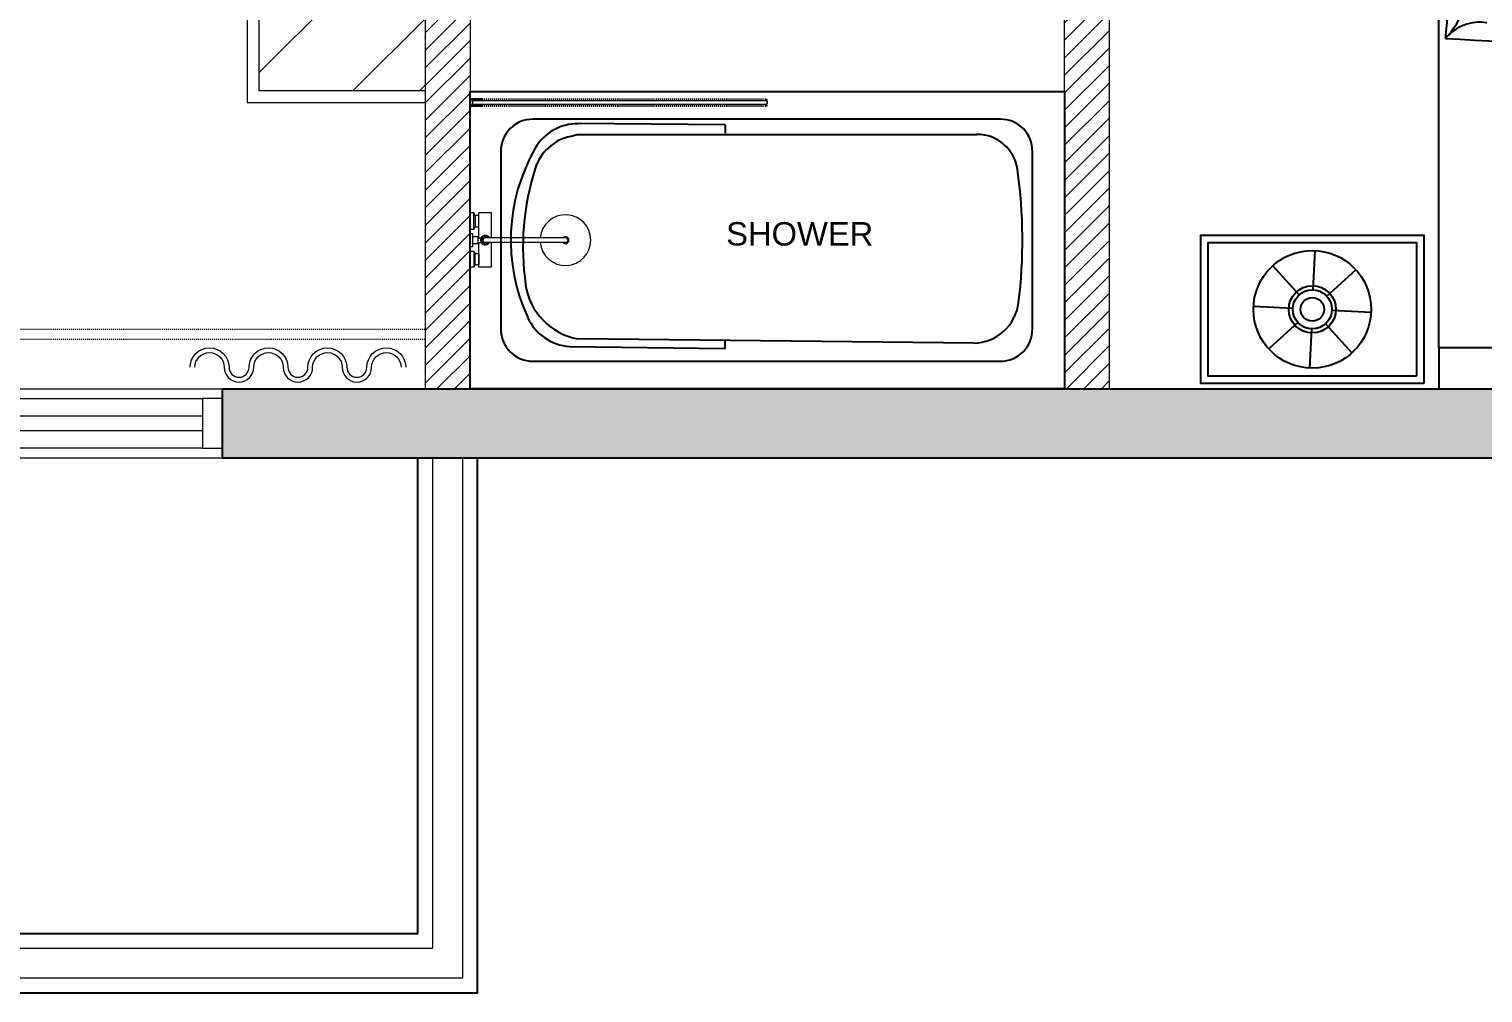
# Model space of a CAD drawing. Header units: inches. Extents: x 0 to 2865, y 0 to 4378.
# Drawn here: x 1622.8 to 1769.5, y 3561.7 to 3659 of the extents above; entities that cross this region are included whole.
import ezdxf

# ---------------------------------------------------------------- set-up
doc = ezdxf.new("R2010")
doc.units = ezdxf.units.IN
doc.linetypes.add('HIDDEN', pattern=[0.375, 0.25, -0.125])
for name, color, linetype, lineweight in [('A-WALL', 113, 'Continuous', 9), ('I-DOOR', 6, 'Continuous', 20), ('I-FIXTURE', 8, 'Continuous', 5), ('l-FIXTURE', 7, 'Continuous', 5)]:
    doc.layers.add(name, color=color, linetype=linetype, lineweight=lineweight)
for name, color, linetype in [('A-WALL-EXTR', 2, 'Continuous'), ('I-FURN', 8, 'Continuous'), ('I-GLAZ', 6, 'Continuous'), ('TTEXT', 7, 'Continuous'), ('WALL', 4, 'Continuous')]:
    doc.layers.add(name, color=color, linetype=linetype)
doc.styles.add('A-ARCH-B01FL$0$Annotative', font='arial.ttf')

# ---------------------------------------------------------------- blocks, each defined once
blk = doc.blocks.new('BED')
at = {"layer": 'I-FURN', "transparency": 33554687}
h = blk.add_hatch(color=256, dxfattribs=at)
edge = h.paths.add_edge_path()
edge.add_ellipse((-40.13, -5.18), major_axis=(15.58, 15.58), ratio=1, start_angle=281.6339, end_angle=315.0978, ccw=False)
edge.add_ellipse((-79.49, 6.58), major_axis=(-44.19, 44.19), ratio=1, start_angle=202.5392, end_angle=214.1925)
h = blk.add_hatch(color=256, dxfattribs=at)
edge = h.paths.add_edge_path()
edge.add_ellipse((82.84, -25.5), major_axis=(-44.19, 44.19), ratio=1, start_angle=30.3183, end_angle=41.9715)
edge.add_ellipse((42.26, -19.18), major_axis=(-15.58, 15.58), ratio=1, start_angle=19.413, end_angle=52.8769, ccw=False)
for p, q in [((-42.84, -6.03), (-43.03, -2.08)), ((42.84, -6.03), (43.03, -2.08)), ((-44.21, -6.68), (-47.14, -4.01)), ((-41.42, -6.55), (-38.75, -3.62)), ((41.42, -6.55), (38.75, -3.62)), ((44.21, -6.68), (47.14, -4.01)), ((-44.73, -8.1), (-48.68, -8.29)), ((-40.77, -7.92), (-36.82, -7.73)), ((40.77, -7.92), (36.82, -7.73)), ((44.73, -8.1), (48.68, -8.29)), ((-44.08, -9.47), (-46.75, -12.4)), ((-42.66, -9.99), (-42.47, -13.94)), ((-41.29, -9.34), (-38.36, -12.01)), ((41.29, -9.34), (38.36, -12.01)), ((42.66, -9.99), (42.47, -13.94)), ((44.08, -9.47), (46.75, -12.4)), ((29.3, -76.57), (-29.54, -76.57))]:
    blk.add_line(p, q, dxfattribs=at)
for points in [[(30, 0), (-30, 0), (-30, -4.13), (30, -4.13)], [(-31.5, -0.51), (-54, -0.51), (-54, -15.51), (-31.5, -15.51)], [(-32.25, -1.26), (-53.25, -1.26), (-53.25, -14.76), (-32.25, -14.76)], [(31.5, -0.51), (54, -0.51), (54, -15.51), (31.5, -15.51)], [(32.25, -1.26), (53.25, -1.26), (53.25, -14.76), (32.25, -14.76)], [(30, -77.59), (-30, -77.59), (-30, -4.13), (30, -4.13)], [(30, -77.59), (-30, -77.59), (-30, -80), (30, -80)]]:
    blk.add_lwpolyline(points, close=True, dxfattribs=at)
for centre, radius in [((-42.75, -8.01), 5.94), ((42.75, -8.01), 5.94), ((-42.75, -8.01), 2.38), ((42.75, -8.01), 2.38), ((-42.75, -8.01), 1.98), ((-42.75, -8.01), 1.19), ((42.75, -8.01), 1.98), ((42.75, -8.01), 1.19)]:
    blk.add_circle(centre, radius, dxfattribs=at)
for centre, radius, start, end in [((-79.49, 6.58), 62.5, 337.5392, 349.1925), ((-40.13, -5.18), 22.04, 326.6339, 0.0978), ((14.3, 61.58), 74.17, 244.1051, 262.6266), ((-9.5, 0.28), 10.17, 212.2423, 234.7327), ((-23.51, -8.4), 6.32, 354.5069, 31.0012), ((-65.59, -2.69), 62.5, 352.8724, 356.9715), ((-8.1, -9.95), 6.32, 2.286, 38.7802), ((-25.01, -9.01), 22.04, 355.9242, 7.8769), ((6.92, 6.05), 15.72, 230.0101, 270.4111), ((4.61, 0.55), 10.17, 220.0213, 242.5118), ((-56.74, -2.69), 62.5, 353.5973, 356.9715), ((22.05, 28.67), 38.33, 244.7014, 270.492), ((1.73, -9.15), 5.05, 2.286, 38.7802), ((-16.16, -9.01), 22.04, 358.3009, 7.8769), ((13.46, 0.55), 10.17, 220.0213, 242.5118), ((1.61, -1.07), 10.17, 279.7781, 302.2685), ((10.52, -14.93), 6.32, 123.5096, 160.0039), ((26.91, -19.18), 22.04, 154.413, 168.0487), ((67.5, -25.5), 62.5, 165.3183, 170.1577), ((16.95, -1.07), 10.17, 279.7781, 302.2685), ((25.87, -14.93), 6.32, 123.5096, 160.0039), ((42.26, -19.18), 22.04, 154.413, 187.8769), ((82.84, -25.5), 62.5, 165.3183, 176.9715), ((0.57, -2.72), 10.17, 271.999, 294.4894), ((7.52, -17.67), 6.32, 115.7306, 152.2248), ((23.19, -24.1), 22.04, 146.6339, 160.1772), ((62.54, -35.85), 62.5, 157.5392, 161.6055), ((-24.47, -11.61), 6.32, 295.7306, 332.2248), ((-13.84, 10.05), 31.25, 297.0966, 308.7499), ((-2.68, -7.19), 11.02, 286.1913, 319.6552), ((2.61, -13.81), 3.16, 314.0643, 350.5585), ((10.75, -15.05), 5.08, 171.7997, 194.2901), ((18.73, -9.54), 13.86, 200.218, 230.5721), ((-48.56, -18.69), 31.25, 354.1734, 5.8266), ((-28.02, -18.69), 11.02, 343.268, 16.732), ((-14.13, -11.69), 5.08, 228.8764, 251.3668), ((-19.6, -17.85), 3.16, 11.141, 47.6353), ((-11.94, 7.71), 23.88, 256.6069, 279.7033), ((-11.26, -12), 5.08, 288.6332, 311.1236), ((-5.79, -18.16), 3.16, 132.3647, 168.859), ((2.64, -19), 11.02, 163.268, 179.5281), ((23.18, -19), 31.25, 174.1734, 179.4593), ((-17.51, -26.55), 10.17, 91.999, 114.4894), ((-31.25, -90.86), 74.17, 79.1742, 82.6266), ((-25.56, 7.2), 31.25, 297.0966, 308.7499), ((-14.4, -10.04), 11.02, 286.1913, 319.6552), ((-9.12, -16.66), 3.16, 314.0643, 350.5585), ((-0.97, -17.9), 5.08, 171.7997, 194.2901), ((6.49, -13.28), 13.08, 197.3007, 228.5458), ((1.2, -14.72), 3.16, 255.288, 291.7822), ((-8.26, -27.58), 13.08, 17.3007, 48.5458), ((-1, -22.66), 5.08, 51.5564, 74.0468), ((4.53, -54.73), 36.21, 63.9514, 83.9304), ((25.35, -18.25), 6.32, 182.286, 218.7802), ((-19.6, -19.53), 3.16, 312.3647, 348.859), ((-10.53, -17.57), 3.16, 255.288, 291.7822), ((6.56, -20.88), 6.32, 174.5069, 211.0012), ((23.19, -24.1), 22.04, 166.949, 180.0978), ((62.54, -35.85), 62.5, 165.0044, 169.1925), ((24.82, -51.29), 34.43, 115.6293, 126.7306), ((13.11, -31.94), 12.12, 105.2314, 137.1285), ((8.97, -24.56), 4.43, 77.5797, 108.3696), ((11.53, -13.48), 6.94, 237.3977, 256.6296), ((12.64, -28.74), 10.17, 40.0213, 62.5118), ((-14.13, -25.69), 5.08, 108.6332, 131.1236), ((-13.35, -51.74), 30.16, 84.0152, 97.8431), ((-19.99, -30.43), 13.08, 17.3007, 48.5458), ((-12.73, -25.51), 5.08, 51.5564, 74.0468), ((-7.45, -29.56), 10.17, 32.2423, 54.7327), ((-0.8, -22.96), 5.08, 351.7997, 14.2901), ((7.34, -24.21), 3.16, 134.0643, 170.5585), ((12.06, -50.91), 31.25, 117.0966, 128.7499), ((0.9, -33.67), 11.02, 106.1913, 139.6552), ((-2.98, -26.15), 3.16, 75.288, 111.7822), ((-0.78, -18.2), 5.08, 231.5564, 254.0468), ((-31.25, -90.86), 74.17, 64.1051, 67.6387), ((-12.53, -25.81), 5.08, 351.7997, 14.2901), ((-4.38, -27.06), 3.16, 134.0643, 170.5585), ((5.96, -411.18), 376.54, 86.4465, 93.5535), ((3.47, -62.06), 33.87, 127.987, 167.0502), ((1.94, -44.92), 21.54, 153.6783, 206.3217), ((10.48, -44.92), 29.44, 161.0672, 198.9328), ((25.83, -32.51), 4.49, 261.0708, 320.5971), ((35.82, -41.51), 8.95, 136.6816, 182.5314), ((230.76, -55.97), 202.51, 174.1611, 185.8389), ((-14.95, -44.63), 8.03, 165.8231, 226.3796), ((-25.1, -54.75), 5.12, 39.2186, 124.8104), ((-23.46, -63.83), 11.17, 56.9972, 123.0028), ((-23.46, -67.74), 14.6, 65.3784, 114.6216), ((-90.92, -65.52), 62.37, 349.796, 10.204)]:
    blk.add_arc(centre, radius, start, end, dxfattribs=at)
blk = doc.blocks.new('SW28-Plan')
at = {"layer": 'I-FIXTURE', "linetype": 'ByBlock', "lineweight": 5}
for p, q in [((15, 43), (15, 107)), ((20, 97), (20, 53)), ((85, 107), (35, 107)), ((35, 9), (35, 107)), ((85, 9), (85, 107)), ((376, 9), (60, 9)), ((15, -43), (15, -107)), ((20, -97), (20, -53)), ((35, -107), (35, -9)), ((376, -9), (60, -9)), ((85, -107), (85, -9)), ((85, -107), (35, -107))]:
    blk.add_line(p, q, dxfattribs=at)
for points in [[(0, 43), (15, 43), (20, 53), (35, 53), (35, 97), (20, 97), (15, 107), (0, 107)], [(11, 25), (0, 25), (0, -25), (11, -25)], [(0, -43), (15, -43), (20, -53), (35, -53), (35, -97), (20, -97), (15, -107), (0, -107)]]:
    blk.add_lwpolyline(points, close=True, dxfattribs=at)
for points in [[(11, 14), (31, 14), (31, -14), (11, -14)], [(31, 9), (43.3, 9)], [(31, -9), (43.3, -9)]]:
    blk.add_lwpolyline(points, dxfattribs=at)
for centre, radius, start, end in [((376, 0), 100, 185.16361, 174.83639), ((60, 0), 19, 28.27371, 331.72629), ((60, 0), 14, 40.0052, 319.9948), ((60, 0), 9, 90, 270), ((376, 0), 14, 220.0052, 139.9948), ((376, 0), 9, 270, 90)]:
    blk.add_arc(centre, radius, start, end, dxfattribs=at)

msp = doc.modelspace()

# ---------------------------------------------------------------- hatches: boundary and pattern name
at = {"layer": 'A-WALL', "lineweight": 5, "transparency": 33554636}
h = msp.add_hatch(dxfattribs=at)
h.set_pattern_fill('ANSI31', color=8, scale=10, angle=180)
h.set_pattern_definition([(225, (-17560.1397, 469.383), (0.88388348, -0.88388348), [])])
h.paths.add_polyline_path([(1662.8, 3720.22), (1694.3, 3720.22), (1694.3, 3715.72), (1667.3, 3715.72), (1667.3, 3622.72), (1662.8, 3622.72)])
h = msp.add_hatch(dxfattribs=at)
h.set_pattern_fill('ANSI31', color=8, scale=10, angle=180)
h.set_pattern_definition([(225, (-17730.2294, -206.1586), (0.88388348, -0.88388348), [])])
h.paths.add_polyline_path([(1731.8, 3622.72), (1727.3, 3622.72), (1727.3, 3720.22), (1731.8, 3720.22)])
h = msp.add_hatch(color=8, dxfattribs=at)
h.dxf.hatch_style = 1
h.paths.add_polyline_path([(1871.3, 3658.33), (1871.3, 3615.72), (1642.31, 3615.72), (1642.31, 3622.72), (1864.3, 3622.72), (1864.3, 3658.33)])
at = {"layer": 'I-FURN', "lineweight": 5, "transparency": 33554636}
h = msp.add_hatch(dxfattribs=at)
h.set_pattern_fill('AR-RROOF', color=8, scale=25, angle=45, style=0)
h.set_pattern_definition([(45, (-1254.548, 3264.302), (21.2132, 56.56854), [375, -50, 125, -25]), (45, (-1239.876, 3296.652), (-41.18897, 5.83363), [75, -8.25, 150, -18.75]), (45, (-1260.736, 3288.166), (80.07984, 103.76792), [200, -35, 100, -25])])
h.paths.add_polyline_path([(1646, 3652.81), (1662.8, 3652.81), (1662.8, 3716.1), (1646, 3716.1)])
h.paths.add_polyline_path([(1659.91, 3707.69), (1660.59, 3707.69, -0.111729), (1662.12, 3700.83), (1662.12, 3668.09, -0.109583), (1660.59, 3661.22), (1659.91, 3661.22)], flags=16)
h.paths.add_polyline_path([(1654.17, 3686.44), (1654.17, 3680.13), (1659.04, 3680.13), (1659.04, 3686.44)], flags=24)

# ---------------------------------------------------------------- linework, layer by layer
at = {"layer": 'A-WALL', "color": 8, "lineweight": 5, "transparency": 33554636}
for points in [[(1662.8, 3720.22), (1694.3, 3720.22), (1694.3, 3715.72), (1667.3, 3715.72), (1667.3, 3622.72), (1662.8, 3622.72)], [(1731.8, 3622.72), (1727.3, 3622.72), (1727.3, 3720.22), (1731.8, 3720.22)], [(1666.55, 3615.72), (1666.55, 3563.22), (1549.96, 3563.22), (1549.96, 3615.72), (1552.96, 3615.72), (1552.96, 3566.22), (1663.55, 3566.22), (1663.55, 3615.72)]]:
    msp.add_lwpolyline(points, close=True, dxfattribs=at)
at = {"layer": 'A-WALL-EXTR', "color": 8, "linetype": 'HIDDEN', "lineweight": 5, "ltscale": 0.1, "transparency": 33554636}
for p, q in [((1668.5, 3651.97), (1697.3, 3651.97)), ((1668.5, 3651.89), (1697.3, 3651.89)), ((1697.3, 3651.25), (1697.3, 3651.97)), ((1668.5, 3651.33), (1697.3, 3651.33)), ((1668.5, 3651.25), (1697.3, 3651.25)), ((1511.05, 3628.72), (1662.8, 3628.72)), ((1511.05, 3627.72), (1662.8, 3627.72))]:
    msp.add_line(p, q, dxfattribs=at)
msp.add_lwpolyline([(1548.49, 3615.72), (1548.49, 3561.72), (1668.08, 3561.72), (1668.08, 3615.72)], dxfattribs=at)
at = {"layer": 'I-DOOR', "color": 8, "lineweight": 5, "transparency": 33554636}
for points in [[(1668.5, 3651.97), (1667.3, 3651.97), (1667.3, 3651.25), (1668.5, 3651.25), (1668.5, 3651.33), (1667.38, 3651.33), (1667.38, 3651.89), (1668.5, 3651.89)], [(1667.58, 3651.47), (1667.58, 3651.75), (1667.64, 3651.81), (1697.24, 3651.81), (1697.3, 3651.75), (1697.3, 3651.47), (1697.24, 3651.41), (1667.64, 3651.41)]]:
    msp.add_lwpolyline(points, close=True, dxfattribs=at)
at = {"layer": 'I-FURN', "color": 8, "transparency": 33554636}
for p, q in [((1693.05, 3649.37), (1678.19, 3649.48)), ((1693.05, 3649.37), (1693.05, 3648.51)), ((1677.44, 3648.18), (1678.08, 3648.4)), ((1678.08, 3648.4), (1718.46, 3648.4)), ((1677.33, 3626.99), (1693.05, 3626.77)), ((1718.13, 3627.31), (1678.19, 3627.74)), ((1693.05, 3626.77), (1693.05, 3627.63))]:
    msp.add_line(p, q, dxfattribs=at)
at = {"layer": 'I-FURN', "color": 8, "lineweight": 5, "transparency": 33554636}
for points in [[(1662.8, 3717.3), (1644.8, 3717.3), (1644.8, 3651.61), (1662.8, 3651.61)], [(1662.8, 3716.1), (1646, 3716.1), (1646, 3652.81), (1662.8, 3652.81)]]:
    msp.add_lwpolyline(points, close=True, dxfattribs=at)
at = {"layer": 'I-FURN', "color": 8, "transparency": 33554636}
msp.add_lwpolyline([(1727.3, 3622.72), (1667.3, 3622.72), (1667.3, 3652.72), (1727.3, 3652.72)], close=True, dxfattribs=at)
msp.add_lwpolyline([(1670.4, 3646.68), (1670.4, 3628.75, 0.414214), (1673.65, 3625.5), (1720.82, 3625.5, 0.414214), (1724.06, 3628.75), (1724.06, 3646.68, 0.414214), (1720.82, 3649.93), (1673.65, 3649.93, 0.414214)], format="xyb", close=True, dxfattribs=at)
at = {"layer": 'I-FURN', "color": 8, "lineweight": 5, "transparency": 33554636}
for points in [[(1639.05, 3624.88, -1), (1642.98, 3624.88, 1), (1645, 3624.88, -1), (1648.93, 3624.88, 1), (1650.94, 3624.88, -1), (1654.87, 3624.88, 1), (1656.89, 3624.88, -1), (1660.82, 3624.88, -1)], [(1639.53, 3624.88, -1), (1642.5, 3624.88, 1), (1645.48, 3624.88, -1), (1648.45, 3624.88, 1), (1651.42, 3624.88, -1), (1654.4, 3624.88, 1), (1657.37, 3624.88, -1), (1660.34, 3624.88)]]:
    msp.add_lwpolyline(points, format="xyb", dxfattribs=at)
at = {"layer": 'I-FURN', "color": 8, "transparency": 33554636}
for centre, radius, start, end in [((1678.15, 3644.55), 4.92, 89.585, 150.1877), ((1678.45, 3643.5), 4.8, 102.235, 162.2836), ((1718.46, 3644.27), 4.13, 8.0852, 90), ((1690.09, 3637.72), 18.68, 150.1877, 204.7681), ((1698.81, 3636.99), 26.17, 162.2836, 188.2714), ((1672.37, 3637.72), 50.68, 352.832, 8.0852), ((1679.38, 3634.17), 6.54, 188.2714, 259.466), ((1718.02, 3631.98), 4.67, 271.4144, 352.832), ((1677.69, 3631.99), 5.02, 204.7681, 265.8688)]:
    msp.add_arc(centre, radius, start, end, dxfattribs=at)
at = {"layer": 'I-GLAZ', "color": 8, "lineweight": 5, "ltscale": 0.05, "transparency": 33554636}
for points in [[(1570.31, 3615.72), (1570.31, 3622.72), (1642.31, 3622.72), (1642.31, 3615.72)], [(1640.31, 3621.72), (1640.31, 3616.72), (1572.31, 3616.72), (1572.31, 3621.72)], [(1640.31, 3621.72), (1640.31, 3616.72), (1642.31, 3616.72), (1642.31, 3621.72)], [(1572.31, 3619.97), (1640.31, 3619.97), (1640.31, 3618.47), (1572.31, 3618.47)]]:
    msp.add_lwpolyline(points, close=True, dxfattribs=at)
at = {"layer": 'WALL', "color": 8, "ltscale": 0.1, "transparency": 33554636}
for points in [[(1871.3, 3658.33), (1871.3, 3615.72), (1642.31, 3615.72), (1642.31, 3622.72), (1864.3, 3622.72), (1864.3, 3658.33), (1871.3, 3658.33)], [(1548.46, 3615.72), (1548.46, 3561.72), (1668.05, 3561.72), (1668.05, 3615.72)], [(1554.46, 3615.72), (1554.46, 3567.72), (1662.05, 3567.72), (1662.05, 3615.72)]]:
    msp.add_lwpolyline(points, dxfattribs=at)

# ---------------------------------------------------------------- block references
at = {"layer": 'I-FURN', "color": 8, "lineweight": 5, "transparency": 33554636, "rotation": 180}
msp.add_blockref('BED', (1795.05, 3622.72), dxfattribs=at)
at = {"layer": 'l-FIXTURE', "color": 8, "lineweight": 5, "transparency": 33554636, "xscale": 0.02559999999590218, "yscale": 0.02559999999590218, "zscale": 0.02559999999590218}
msp.add_blockref('SW28-Plan', (1667.3, 3637.72), dxfattribs=at)

# ---------------------------------------------------------------- texts
at = {"layer": 'TTEXT', "color": 8, "lineweight": 5, "ltscale": 0.001, "transparency": 33554636, "insert": (1707.99, 3638.34), "char_height": 2.361, "attachment_point": 6, "style": 'A-ARCH-B01FL$0$Annotative'}
msp.add_mtext('SHOWER', dxfattribs=at)

doc.saveas('drawing.dxf')
